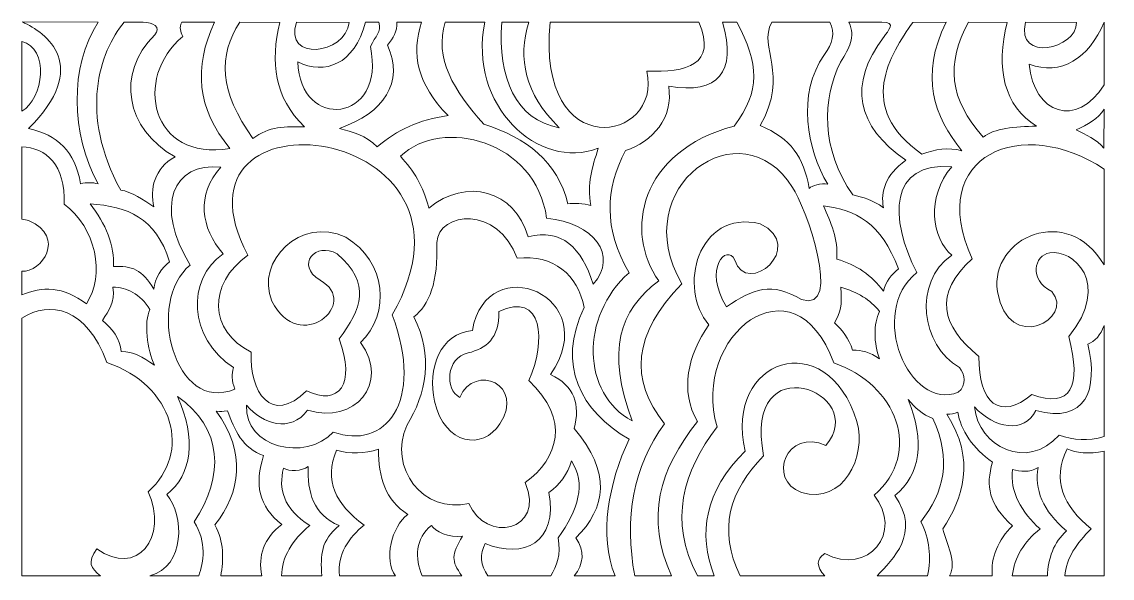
# Model space of a CAD drawing. Header units: centimetres. Extents: x -46 to 46, y -54 to 54.
# Drawn here: x -12.4 to 45.6, y -6.6 to 23 of the extents above; entities that cross this region are included whole.
import ezdxf

# ---------------------------------------------------------------- set-up
doc = ezdxf.new("R2010")
doc.units = ezdxf.units.CM
doc.header["$MEASUREMENT"] = 0
doc.layers.add('layer 1', color=7, linetype='Continuous')

msp = doc.modelspace()

# ---------------------------------------------------------------- linework, layer by layer
at = {"layer": 'layer 1', "color": 30, "lineweight": 9}
for points, knots in [([(-9.30752, 14.37584), (-9.58967, 16.10029), (-10.54228, 16.97496), (-12.08113, 17.31063), (-12.08113, 17.31063), (-8.71734, 20.65041), (-11.1342, 22.42808), (-12.40581, 22.99024), (-12.40581, 22.99024), (-12.40581, 22.99024), (-8.37415, 22.97409), (-8.37415, 22.97409), (-8.37415, 22.97409), (-9.89478, 20.61347), (-9.83541, 17.0443), (-8.37276, 14.36433), (-8.37276, 14.36433), (-8.68436, 14.4564), (-8.9852, 14.44504), (-9.30752, 14.37584)], [0, 0, 0, 0, 0.16666667, 0.16666667, 0.16666667, 0.16666667, 0.33333333, 0.33333333, 0.33333333, 0.33333333, 0.5, 0.5, 0.5, 0.5, 0.66666667, 0.66666667, 0.66666667, 0.66666667, 1, 1, 1, 1]), ([(-7.16867, 14.03642), (-6.61935, 13.95712), (-5.94931, 13.49992), (-5.39995, 13.14438), (-5.39995, 13.14438), (-5.63239, 14.08235), (-5.38976, 15.19994), (-4.2766, 15.79971), (-4.2766, 15.79971), (-6.89298, 17.28812), (-7.4595, 20.24507), (-5.35631, 22.29848), (-5.35631, 22.29848), (-4.99294, 22.71092), (-5.44327, 22.98056), (-5.98225, 22.97099), (-5.98225, 22.97099), (-5.98225, 22.97099), (-6.98639, 22.97768), (-6.98639, 22.97768), (-6.98639, 22.97768), (-8.30825, 21.39128), (-9.39721, 18.08654), (-7.16867, 14.03642)], [0, 0, 0, 0, 0.14285714, 0.14285714, 0.14285714, 0.14285714, 0.28571429, 0.28571429, 0.28571429, 0.28571429, 0.42857143, 0.42857143, 0.42857143, 0.42857143, 0.57142857, 0.57142857, 0.57142857, 0.57142857, 0.71428571, 0.71428571, 0.71428571, 0.71428571, 1, 1, 1, 1]), ([(-1.35446, 16.2518), (-5.58131, 15.54973), (-6.51158, 20.01387), (-3.86757, 22.21345), (-3.86757, 22.21345), (-3.99207, 22.51267), (-4.06282, 22.67369), (-3.92173, 22.97293), (-3.92173, 22.97293), (-3.92173, 22.97293), (-2.18235, 22.97456), (-2.18235, 22.97456), (-2.18235, 22.97456), (-3.29008, 20.56538), (-3.11924, 18.37709), (-1.35446, 16.2518)], [0, 0, 0, 0, 0.2, 0.2, 0.2, 0.2, 0.4, 0.4, 0.4, 0.4, 0.6, 0.6, 0.6, 0.6, 1, 1, 1, 1]), ([(2.61426, 17.4075), (1.60288, 17.42674), (0.71937, 17.43732), (-0.12856, 16.78122), (-0.12856, 16.78122), (-1.92656, 19.26715), (-1.97764, 21.22478), (-0.83345, 22.97416), (-0.83345, 22.97416), (-0.83345, 22.97416), (1.29467, 22.96744), (1.29467, 22.96744), (1.29467, 22.96744), (0.79894, 20.84747), (0.98462, 18.97486), (2.61426, 17.4075)], [0, 0, 0, 0, 0.2, 0.2, 0.2, 0.2, 0.4, 0.4, 0.4, 0.4, 0.6, 0.6, 0.6, 0.6, 1, 1, 1, 1]), ([(2.18444, 22.97718), (1.47435, 20.8688), (4.79215, 21.22888), (4.99148, 22.96906), (4.99148, 22.96906), (4.99148, 22.96906), (2.18444, 22.97718), (2.18444, 22.97718)], [0, 0, 0, 0, 0.33333333, 0.33333333, 0.33333333, 0.33333333, 1, 1, 1, 1]), ([(2.26195, 20.8669), (2.33671, 17.16959), (6.98439, 17.59217), (6.12355, 21.68404), (6.12355, 21.68404), (6.39308, 22.25863), (6.72193, 22.4292), (6.57894, 22.97281), (6.57894, 22.97281), (6.57894, 22.97281), (5.86439, 22.97495), (5.86439, 22.97495), (5.86439, 22.97495), (5.27106, 20.70177), (3.67941, 20.16483), (2.26195, 20.8669)], [0, 0, 0, 0, 0.2, 0.2, 0.2, 0.2, 0.4, 0.4, 0.4, 0.4, 0.6, 0.6, 0.6, 0.6, 1, 1, 1, 1]), ([(4.46858, 17.32214), (5.1598, 17.12964), (5.88606, 16.95132), (6.476, 16.34388), (6.476, 16.34388), (7.56397, 17.2282), (8.68261, 17.7921), (10.26098, 18.00117), (10.26098, 18.00117), (8.59441, 19.70448), (8.29945, 21.27015), (8.8397, 22.97349), (8.8397, 22.97349), (8.8397, 22.97349), (7.53547, 22.97792), (7.53547, 22.97792), (7.53547, 22.97792), (7.56356, 22.46768), (7.32135, 22.14247), (7.03531, 21.75309), (7.03531, 21.75309), (7.92024, 19.78024), (6.85269, 18.14788), (4.46858, 17.32214)], [0, 0, 0, 0, 0.14285714, 0.14285714, 0.14285714, 0.14285714, 0.28571429, 0.28571429, 0.28571429, 0.28571429, 0.42857143, 0.42857143, 0.42857143, 0.42857143, 0.57142857, 0.57142857, 0.57142857, 0.57142857, 0.71428571, 0.71428571, 0.71428571, 0.71428571, 1, 1, 1, 1]), ([(10.10643, 22.98097), (10.10643, 22.98097), (12.21781, 22.97402), (12.21781, 22.97402), (12.21781, 22.97402), (11.29103, 18.5753), (15.06688, 15.01944), (18.25293, 16.27059), (18.25293, 16.27059), (17.92707, 15.22182), (17.63119, 14.40771), (17.85703, 13.21313), (17.85703, 13.21313), (17.48086, 13.33488), (16.92959, 13.33488), (16.63569, 13.30551), (16.63569, 13.30551), (16.08281, 15.55655), (14.43038, 16.82446), (12.16113, 17.54081), (12.16113, 17.54081), (10.55538, 19.33812), (9.5042, 21.06089), (10.10643, 22.98097)], [0, 0, 0, 0, 0.14285714, 0.14285714, 0.14285714, 0.14285714, 0.28571429, 0.28571429, 0.28571429, 0.28571429, 0.42857143, 0.42857143, 0.42857143, 0.42857143, 0.57142857, 0.57142857, 0.57142857, 0.57142857, 0.71428571, 0.71428571, 0.71428571, 0.71428571, 1, 1, 1, 1]), ([(13.11121, 22.97304), (12.90434, 20.00564), (13.84927, 17.77676), (16.17597, 17.35666), (16.17597, 17.35666), (14.31921, 19.18276), (13.96676, 21.05385), (14.55164, 22.97199), (14.55164, 22.97199), (14.55164, 22.97199), (13.11121, 22.97304), (13.11121, 22.97304)], [0, 0, 0, 0, 0.25, 0.25, 0.25, 0.25, 0.5, 0.5, 0.5, 0.5, 1, 1, 1, 1]), ([(15.69108, 22.97143), (14.92118, 15.35496), (21.69647, 16.56316), (20.8344, 20.37202), (20.8344, 20.37202), (22.95392, 20.29988), (24.58107, 20.69673), (23.60257, 22.97293), (23.60257, 22.97293), (23.60257, 22.97293), (15.69108, 22.97143), (15.69108, 22.97143)], [0, 0, 0, 0, 0.25, 0.25, 0.25, 0.25, 0.5, 0.5, 0.5, 0.5, 1, 1, 1, 1]), ([(20.05656, 1.74465), (17.36593, 3.18517), (17.26876, 7.30909), (19.89167, 9.63396), (19.89167, 9.63396), (18.52536, 11.96456), (18.61486, 14.11298), (19.70044, 16.13671), (19.70044, 16.13671), (21.1447, 16.63159), (22.27154, 17.85393), (21.99955, 19.57646), (21.99955, 19.57646), (24.66591, 19.10316), (25.60955, 20.30791), (24.87346, 22.97557), (24.87346, 22.97557), (24.87346, 22.97557), (25.62227, 22.97327), (25.62227, 22.97327), (25.62227, 22.97327), (26.83793, 20.75586), (26.88216, 19.32084), (25.49284, 17.44874), (25.49284, 17.44874), (20.42574, 16.09836), (19.63116, 11.79637), (21.46874, 9.20897), (21.46874, 9.20897), (19.37696, 7.61857), (18.66469, 5.49276), (20.05656, 1.74465)], [0, 0, 0, 0, 0.11111111, 0.11111111, 0.11111111, 0.11111111, 0.22222222, 0.22222222, 0.22222222, 0.22222222, 0.33333333, 0.33333333, 0.33333333, 0.33333333, 0.44444444, 0.44444444, 0.44444444, 0.44444444, 0.55555556, 0.55555556, 0.55555556, 0.55555556, 0.66666667, 0.66666667, 0.66666667, 0.66666667, 0.77777778, 0.77777778, 0.77777778, 0.77777778, 1, 1, 1, 1]), ([(29.47702, 14.1284), (29.20121, 15.79144), (28.49633, 16.79848), (26.87198, 17.47175), (26.87198, 17.47175), (28.44523, 20.27227), (26.73643, 21.57715), (27.48218, 22.97358), (27.48218, 22.97358), (27.48218, 22.97358), (30.58172, 22.97358), (30.58172, 22.97358), (30.58172, 22.97358), (30.89201, 22.42439), (30.71313, 21.80442), (30.2891, 21.25735), (30.2891, 21.25735), (28.80797, 19.13374), (29.35791, 16.22193), (30.4657, 14.34983), (30.4657, 14.34983), (30.10602, 14.4156), (29.63233, 14.27749), (29.47702, 14.1284)], [0, 0, 0, 0, 0.14285714, 0.14285714, 0.14285714, 0.14285714, 0.28571429, 0.28571429, 0.28571429, 0.28571429, 0.42857143, 0.42857143, 0.42857143, 0.42857143, 0.57142857, 0.57142857, 0.57142857, 0.57142857, 0.71428571, 0.71428571, 0.71428571, 0.71428571, 1, 1, 1, 1]), ([(31.80624, 13.77737), (32.33174, 13.67322), (32.85206, 13.51475), (33.43057, 13.09835), (33.43057, 13.09835), (33.27024, 13.98166), (33.53456, 14.81988), (34.62582, 15.63032), (34.62582, 15.63032), (32.0016, 17.43051), (31.52115, 19.65217), (33.46772, 22.20755), (33.46772, 22.20755), (33.6386, 22.5021), (34.18786, 22.99902), (33.34727, 22.97315), (33.34727, 22.97315), (32.76513, 22.97142), (32.17401, 22.97521), (31.59189, 22.97349), (31.59189, 22.97349), (31.9701, 22.1635), (31.6101, 21.63285), (31.15391, 20.84675), (31.15391, 20.84675), (30.15128, 18.90913), (30.10024, 16.20191), (31.80624, 13.77737)], [0, 0, 0, 0, 0.125, 0.125, 0.125, 0.125, 0.25, 0.25, 0.25, 0.25, 0.375, 0.375, 0.375, 0.375, 0.5, 0.5, 0.5, 0.5, 0.625, 0.625, 0.625, 0.625, 0.75, 0.75, 0.75, 0.75, 1, 1, 1, 1]), ([(37.59865, 16.13025), (36.89375, 16.32784), (36.18885, 16.21154), (35.48396, 15.95257), (35.48396, 15.95257), (31.91666, 18.44042), (33.81604, 21.25467), (34.99097, 22.97047), (34.99097, 22.97047), (34.99097, 22.97047), (36.77116, 22.97304), (36.77116, 22.97304), (36.77116, 22.97304), (35.34499, 20.12175), (36.12777, 17.95492), (37.59865, 16.13025)], [0, 0, 0, 0, 0.2, 0.2, 0.2, 0.2, 0.4, 0.4, 0.4, 0.4, 0.6, 0.6, 0.6, 0.6, 1, 1, 1, 1]), ([(38.74332, 16.86181), (39.3449, 17.33837), (40.40916, 17.4018), (41.58284, 17.44874), (41.58284, 17.44874), (39.84729, 18.50269), (39.40479, 20.51987), (40.01766, 22.96862), (40.01766, 22.96862), (40.01766, 22.96862), (37.96642, 22.97304), (37.96642, 22.97304), (37.96642, 22.97304), (36.74754, 20.77721), (36.93834, 18.87346), (38.74332, 16.86181)], [0, 0, 0, 0, 0.2, 0.2, 0.2, 0.2, 0.4, 0.4, 0.4, 0.4, 0.6, 0.6, 0.6, 0.6, 1, 1, 1, 1]), ([(40.9977, 22.9731), (40.46133, 20.81473), (43.73262, 21.54818), (43.71223, 22.96986), (43.71223, 22.96986), (43.71223, 22.96986), (40.9977, 22.9731), (40.9977, 22.9731)], [0, 0, 0, 0, 0.33333333, 0.33333333, 0.33333333, 0.33333333, 1, 1, 1, 1]), ([(41.18442, 20.7403), (41.43461, 18.1119), (43.71931, 17.28733), (45.17508, 19.64667), (45.17508, 19.64667), (45.17508, 19.64667), (45.17587, 22.973), (45.17587, 22.973), (45.17587, 22.973), (44.35858, 21.03947), (42.90065, 20.11113), (41.18442, 20.7403)], [0, 0, 0, 0, 0.25, 0.25, 0.25, 0.25, 0.5, 0.5, 0.5, 0.5, 1, 1, 1, 1]), ([(-12.43426, 21.95011), (-12.43426, 21.95011), (-12.43428, 20.63245), (-12.43426, 18.2337), (-12.43426, 18.2337), (-11.26509, 18.89511), (-10.96821, 21.61669), (-12.43426, 21.95011)], [0, 0, 0, 0, 0.33333333, 0.33333333, 0.33333333, 0.33333333, 1, 1, 1, 1]), ([(-0.46568, 2.57915), (-0.60042, 0.34259), (2.65715, -0.46303), (4.14678, 1.15203), (4.14678, 1.15203), (6.8763, 0.15788), (9.02757, 2.71177), (7.28816, 7.40141), (7.28816, 7.40141), (13.18322, 17.69613), (-5.25628, 19.8258), (-0.40438, 10.56637), (-0.40438, 10.56637), (-2.54208, 9.06059), (-2.47569, 6.50943), (-0.2205, 5.41035), (-0.2205, 5.41035), (-0.338, 3.27729), (0.88019, 1.48766), (2.714, 3.34449), (2.714, 3.34449), (4.4711, 2.5235), (5.34712, 3.67632), (4.45325, 6.1124), (4.45325, 6.1124), (5.65768, 7.68913), (6.1779, 9.06039), (4.35473, 10.63715), (4.35473, 10.63715), (3.22111, 11.30776), (2.08889, 10.0638), (3.44189, 9.23709), (3.44189, 9.23709), (5.64181, 8.02988), (2.32361, 5.19327), (0.88281, 8.12647), (0.88281, 8.12647), (-0.02169, 10.25205), (2.42276, 12.65252), (4.8057, 11.53313), (4.8057, 11.53313), (6.99935, 10.21242), (7.19747, 7.4618), (5.60254, 5.91675), (5.60254, 5.91675), (7.17729, 3.69874), (5.29197, 1.57079), (2.7794, 2.31041), (2.7794, 2.31041), (1.85995, 1.10554), (0.38221, 1.55848), (-0.46568, 2.57915)], [0, 0, 0, 0, 0.07142857, 0.07142857, 0.07142857, 0.07142857, 0.14285714, 0.14285714, 0.14285714, 0.14285714, 0.21428571, 0.21428571, 0.21428571, 0.21428571, 0.28571429, 0.28571429, 0.28571429, 0.28571429, 0.35714286, 0.35714286, 0.35714286, 0.35714286, 0.42857143, 0.42857143, 0.42857143, 0.42857143, 0.5, 0.5, 0.5, 0.5, 0.57142857, 0.57142857, 0.57142857, 0.57142857, 0.64285714, 0.64285714, 0.64285714, 0.64285714, 0.71428571, 0.71428571, 0.71428571, 0.71428571, 0.78571429, 0.78571429, 0.78571429, 0.78571429, 0.85714286, 0.85714286, 0.85714286, 0.85714286, 1, 1, 1, 1]), ([(20.19013, -6.50914), (19.64237, -3.4253), (20.0847, -0.69654), (21.78448, 1.58938), (21.78448, 1.58938), (19.89917, 3.9107), (20.0942, 6.38825), (22.7039, 9.04719), (22.7039, 9.04719), (19.67627, 14.23761), (25.89687, 18.54483), (28.58824, 14.18019), (28.58824, 14.18019), (29.25885, 13.24857), (31.33115, 7.46267), (29.07415, 8.20445), (29.07415, 8.20445), (27.48318, 9.15912), (26.49651, 8.7899), (25.07945, 7.82691), (25.07945, 7.82691), (23.80815, 9.85377), (25.08698, 11.22427), (25.52348, 10.31317), (25.52348, 10.31317), (26.15511, 8.28782), (29.38368, 11.0176), (26.87198, 12.24668), (26.87198, 12.24668), (23.52684, 13.01465), (22.46202, 8.79383), (24.14435, 6.86048), (24.14435, 6.86048), (23.01481, 5.25665), (22.58724, 3.35252), (23.53139, 1.70446), (23.53139, 1.70446), (21.51619, -0.78434), (20.73539, -3.46781), (22.15302, -6.50905), (22.15302, -6.50905), (22.15302, -6.50905), (20.19013, -6.50914), (20.19013, -6.50914)], [0, 0, 0, 0, 0.08333333, 0.08333333, 0.08333333, 0.08333333, 0.16666667, 0.16666667, 0.16666667, 0.16666667, 0.25, 0.25, 0.25, 0.25, 0.33333333, 0.33333333, 0.33333333, 0.33333333, 0.41666667, 0.41666667, 0.41666667, 0.41666667, 0.5, 0.5, 0.5, 0.5, 0.58333333, 0.58333333, 0.58333333, 0.58333333, 0.66666667, 0.66666667, 0.66666667, 0.66666667, 0.75, 0.75, 0.75, 0.75, 0.83333333, 0.83333333, 0.83333333, 0.83333333, 1, 1, 1, 1]), ([(45.1737, 15.15498), (40.87747, 18.03081), (35.63326, 15.95906), (38.1503, 10.38223), (38.1503, 10.38223), (36.10197, 8.5178), (36.47999, 6.79912), (38.51807, 5.18017), (38.51807, 5.18017), (38.46956, 2.70382), (39.65971, 1.71021), (41.33765, 3.1546), (41.33765, 3.1546), (43.41585, 2.38185), (43.99614, 3.55748), (43.29909, 6.239), (43.29909, 6.239), (45.60868, 9.0959), (43.48875, 10.9159), (42.28131, 10.69441), (42.28131, 10.69441), (41.46868, 10.56371), (41.13742, 9.27321), (42.39249, 8.62696), (42.39249, 8.62696), (43.66606, 7.20063), (40.07092, 5.24158), (39.4988, 8.63287), (39.4988, 8.63287), (39.08487, 11.53759), (43.26065, 13.36003), (45.17635, 10.04847), (45.17635, 10.04847), (45.17635, 10.04847), (45.1737, 15.15498), (45.1737, 15.15498)], [0, 0, 0, 0, 0.1, 0.1, 0.1, 0.1, 0.2, 0.2, 0.2, 0.2, 0.3, 0.3, 0.3, 0.3, 0.4, 0.4, 0.4, 0.4, 0.5, 0.5, 0.5, 0.5, 0.6, 0.6, 0.6, 0.6, 0.7, 0.7, 0.7, 0.7, 0.8, 0.8, 0.8, 0.8, 1, 1, 1, 1]), ([(43.68219, 17.25308), (44.18751, 16.96808), (44.79388, 16.75667), (45.17252, 16.26493), (45.17252, 16.26493), (45.17252, 16.26493), (45.17315, 18.34045), (45.17315, 18.34045), (45.17315, 18.34045), (44.87715, 17.83774), (44.30522, 17.51009), (43.68219, 17.25308)], [0, 0, 0, 0, 0.25, 0.25, 0.25, 0.25, 0.5, 0.5, 0.5, 0.5, 1, 1, 1, 1]), ([(7.71723, 15.83748), (8.4463, 15.04762), (8.92553, 14.27879), (9.23246, 13.06904), (9.23246, 13.06904), (11.19913, 14.72305), (13.82761, 14.03602), (14.51712, 11.5458), (14.51712, 11.5458), (16.31254, 12.01193), (17.35332, 10.97497), (17.98417, 9.02417), (17.98417, 9.02417), (19.32503, 10.56831), (18.02249, 12.27548), (15.50171, 12.54592), (15.50171, 12.54592), (14.92674, 16.67375), (9.96168, 17.95638), (7.71723, 15.83748)], [0, 0, 0, 0, 0.16666667, 0.16666667, 0.16666667, 0.16666667, 0.33333333, 0.33333333, 0.33333333, 0.33333333, 0.5, 0.5, 0.5, 0.5, 0.66666667, 0.66666667, 0.66666667, 0.66666667, 1, 1, 1, 1]), ([(-12.43426, 16.3456), (-12.43426, 16.3456), (-12.43426, 16.33624), (-12.43428, 12.48191), (-12.43428, 12.48191), (-12.30946, 12.46697), (-12.18147, 12.44249), (-12.05048, 12.40781), (-12.05048, 12.40781), (-10.05925, 11.52554), (-11.38447, 9.64121), (-12.43428, 9.71281), (-12.43428, 9.71281), (-12.43446, 9.71042), (-12.43435, 9.70853), (-12.43428, 8.45272), (-12.43428, 8.45272), (-11.3735, 8.90486), (-10.21077, 8.92804), (-8.99891, 7.97542), (-8.99891, 7.97542), (-7.96251, 9.49996), (-8.49688, 12.06601), (-10.18098, 13.28249), (-10.18098, 13.28249), (-10.09333, 15.39066), (-11.14329, 16.29443), (-12.43426, 16.3456)], [0, 0, 0, 0, 0.125, 0.125, 0.125, 0.125, 0.25, 0.25, 0.25, 0.25, 0.375, 0.375, 0.375, 0.375, 0.5, 0.5, 0.5, 0.5, 0.625, 0.625, 0.625, 0.625, 0.75, 0.75, 0.75, 0.75, 1, 1, 1, 1]), ([(-1.17057, 4.58171), (-1.26861, 4.24243), (-1.28369, 3.88921), (-1.09312, 3.44251), (-1.09312, 3.44251), (-4.27992, 2.06171), (-5.88242, 8.09569), (-3.46451, 10.04647), (-3.46451, 10.04647), (-5.39995, 13.14438), (-4.38658, 15.55367), (-1.84313, 15.2497), (-1.84313, 15.2497), (-3.16678, 13.78451), (-2.90501, 12.03235), (-1.72223, 10.63543), (-1.72223, 10.63543), (-3.66326, 9.29269), (-3.60194, 6.16992), (-1.17057, 4.58171)], [0, 0, 0, 0, 0.16666667, 0.16666667, 0.16666667, 0.16666667, 0.33333333, 0.33333333, 0.33333333, 0.33333333, 0.5, 0.5, 0.5, 0.5, 0.66666667, 0.66666667, 0.66666667, 0.66666667, 1, 1, 1, 1]), ([(37.47605, 4.58171), (35.44184, 5.77096), (34.98164, 9.08877), (37.06437, 10.57729), (37.06437, 10.57729), (36.02682, 11.45551), (35.68198, 13.66147), (37.06852, 15.27498), (37.06852, 15.27498), (33.75337, 15.57833), (33.71378, 12.52668), (35.20813, 9.64565), (35.20813, 9.64565), (32.55584, 7.51742), (34.80589, 2.22139), (37.41475, 3.26968), (37.41475, 3.26968), (37.88983, 3.66482), (37.76714, 4.22213), (37.47605, 4.58171)], [0, 0, 0, 0, 0.16666667, 0.16666667, 0.16666667, 0.16666667, 0.33333333, 0.33333333, 0.33333333, 0.33333333, 0.5, 0.5, 0.5, 0.5, 0.66666667, 0.66666667, 0.66666667, 0.66666667, 1, 1, 1, 1]), ([(-7.56184, 9.96277), (-6.58114, 10.01947), (-6.01756, 9.80745), (-5.4046, 8.75918), (-5.4046, 8.75918), (-5.37911, 9.32691), (-4.96036, 9.94807), (-4.56699, 10.21275), (-4.56699, 10.21275), (-5.31044, 12.59824), (-6.80464, 13.15397), (-8.80183, 13.30551), (-8.80183, 13.30551), (-7.97946, 12.26378), (-7.46435, 11.0387), (-7.56184, 9.96277)], [0, 0, 0, 0, 0.2, 0.2, 0.2, 0.2, 0.4, 0.4, 0.4, 0.4, 0.6, 0.6, 0.6, 0.6, 1, 1, 1, 1]), ([(11.3673, -2.64882), (12.23115, -4.77881), (15.44939, -4.15673), (14.36775, -1.54106), (14.36775, -1.54106), (16.13551, -0.23297), (16.76921, 1.80234), (14.55164, 3.89117), (14.55164, 3.89117), (15.49724, 5.99689), (15.30699, 8.68459), (12.95797, 7.57404), (12.95797, 7.57404), (12.97802, 6.11903), (12.28027, 5.6023), (11.32287, 5.36546), (11.32287, 5.36546), (10.13542, 5.08888), (10.07713, 3.43078), (10.87393, 2.99347), (10.87393, 2.99347), (11.7014, 4.85986), (14.35754, 3.6514), (13.01927, 1.58938), (13.01927, 1.58938), (12.09937, 0.16667), (10.0885, 0.44493), (9.53881, 2.78745), (9.53881, 2.78745), (9.12958, 4.52414), (9.85475, 6.40458), (11.54817, 6.56125), (11.54817, 6.56125), (12.30989, 10.97019), (18.58228, 8.39962), (15.71625, 4.21342), (15.71625, 4.21342), (16.98174, 3.61303), (17.30098, 2.61175), (16.97281, 1.33618), (16.97281, 1.33618), (18.97014, -1.00786), (18.66365, -2.87996), (17.06475, -4.48736), (17.06475, -4.48736), (17.5551, -5.19514), (17.46315, -5.8665), (16.97281, -6.51294), (16.97281, -6.51294), (16.97281, -6.51294), (19.14878, -6.51294), (19.14878, -6.51294), (19.14878, -6.51294), (18.26179, -4.33387), (18.81304, -1.55339), (19.88879, 0.76375), (19.88879, 0.76375), (17.31474, 2.27865), (16.01494, 4.70337), (17.50369, 7.77768), (17.50369, 7.77768), (17.16274, 9.51887), (15.86818, 10.63205), (13.93869, 10.40525), (13.93869, 10.40525), (12.91201, 13.23321), (9.75986, 12.89761), (9.65386, 11.24291), (9.65386, 11.24291), (9.74784, 9.14916), (9.24085, 7.8969), (8.43976, 7.28926), (8.43976, 7.28926), (9.48405, 5.20673), (9.10968, 3.19515), (8.05435, 1.4973), (8.05435, 1.4973), (7.05449, -0.72713), (8.92681, -3.2473), (11.3673, -2.64882)], [0, 0, 0, 0, 0.04761905, 0.04761905, 0.04761905, 0.04761905, 0.0952381, 0.0952381, 0.0952381, 0.0952381, 0.14285714, 0.14285714, 0.14285714, 0.14285714, 0.19047619, 0.19047619, 0.19047619, 0.19047619, 0.23809524, 0.23809524, 0.23809524, 0.23809524, 0.28571429, 0.28571429, 0.28571429, 0.28571429, 0.33333333, 0.33333333, 0.33333333, 0.33333333, 0.38095238, 0.38095238, 0.38095238, 0.38095238, 0.42857143, 0.42857143, 0.42857143, 0.42857143, 0.47619048, 0.47619048, 0.47619048, 0.47619048, 0.52380952, 0.52380952, 0.52380952, 0.52380952, 0.57142857, 0.57142857, 0.57142857, 0.57142857, 0.61904762, 0.61904762, 0.61904762, 0.61904762, 0.66666667, 0.66666667, 0.66666667, 0.66666667, 0.71428571, 0.71428571, 0.71428571, 0.71428571, 0.76190476, 0.76190476, 0.76190476, 0.76190476, 0.80952381, 0.80952381, 0.80952381, 0.80952381, 0.85714286, 0.85714286, 0.85714286, 0.85714286, 0.9047619, 0.9047619, 0.9047619, 0.9047619, 1, 1, 1, 1]), ([(33.43057, 8.65588), (33.56202, 9.20718), (33.84481, 9.52052), (34.23053, 9.84718), (34.23053, 9.84718), (33.33089, 12.28649), (31.91864, 13.02159), (30.24321, 13.19042), (30.24321, 13.19042), (30.61267, 12.33722), (31.03959, 11.42574), (30.94812, 10.35921), (30.94812, 10.35921), (31.97354, 10.06667), (32.8138, 9.5008), (33.43057, 8.65588)], [0, 0, 0, 0, 0.2, 0.2, 0.2, 0.2, 0.4, 0.4, 0.4, 0.4, 0.6, 0.6, 0.6, 0.6, 1, 1, 1, 1]), ([(23.53139, -6.51294), (21.99343, -3.55507), (22.75972, -0.97707), (24.57342, 1.42825), (24.57342, 1.42825), (23.16663, 6.27604), (28.66651, 10.62275), (30.79488, 4.8349), (30.79488, 4.8349), (34.11885, 3.69455), (35.56185, 0.07496), (32.9402, -2.20859), (32.9402, -2.20859), (34.50322, -4.15743), (32.64392, -6.55131), (30.30451, -5.31601), (30.30451, -5.31601), (29.85875, -5.61797), (29.84394, -6.00737), (30.30433, -6.50905), (30.30433, -6.50905), (30.30433, -6.50905), (25.80554, -6.50872), (25.80554, -6.50872), (25.80554, -6.50872), (24.60767, -4.06692), (25.22974, -1.95732), (27.05586, -0.11395), (27.05586, -0.11395), (25.87592, 5.87563), (32.76976, 3.26889), (30.36581, 0.43848), (30.36581, 0.43848), (28.27624, 1.36327), (27.19323, -1.36812), (29.07861, -2.07048), (29.07861, -2.07048), (31.30088, -2.69989), (32.53692, -0.19089), (32.02078, 1.70446), (32.02078, 1.70446), (30.41941, 6.90657), (24.90794, 5.05746), (26.07515, 0.13924), (26.07515, 0.13924), (23.91701, -2.01293), (23.55434, -4.23802), (24.42017, -6.51294), (24.42017, -6.51294), (24.42017, -6.51294), (23.53139, -6.51294), (23.53139, -6.51294)], [0, 0, 0, 0, 0.07142857, 0.07142857, 0.07142857, 0.07142857, 0.14285714, 0.14285714, 0.14285714, 0.14285714, 0.21428571, 0.21428571, 0.21428571, 0.21428571, 0.28571429, 0.28571429, 0.28571429, 0.28571429, 0.35714286, 0.35714286, 0.35714286, 0.35714286, 0.42857143, 0.42857143, 0.42857143, 0.42857143, 0.5, 0.5, 0.5, 0.5, 0.57142857, 0.57142857, 0.57142857, 0.57142857, 0.64285714, 0.64285714, 0.64285714, 0.64285714, 0.71428571, 0.71428571, 0.71428571, 0.71428571, 0.78571429, 0.78571429, 0.78571429, 0.78571429, 0.85714286, 0.85714286, 0.85714286, 0.85714286, 1, 1, 1, 1]), ([(-8.14077, 7.09484), (-7.6351, 6.6834), (-7.18501, 6.08258), (-7.13902, 5.4486), (-7.13902, 5.4486), (-6.48647, 5.42579), (-6.04092, 5.17391), (-5.37376, 4.71319), (-5.37376, 4.71319), (-5.76972, 5.52458), (-5.94053, 7.02917), (-5.61729, 7.67142), (-5.61729, 7.67142), (-6.1204, 8.5174), (-6.85881, 8.86478), (-7.58355, 8.87427), (-7.58355, 8.87427), (-7.46096, 8.00341), (-7.80505, 7.65318), (-8.14077, 7.09484)], [0, 0, 0, 0, 0.16666667, 0.16666667, 0.16666667, 0.16666667, 0.33333333, 0.33333333, 0.33333333, 0.33333333, 0.5, 0.5, 0.5, 0.5, 0.66666667, 0.66666667, 0.66666667, 0.66666667, 1, 1, 1, 1]), ([(31.79323, 5.5125), (32.29879, 5.5273), (32.68011, 5.40748), (33.22903, 5.04911), (33.22903, 5.04911), (32.90435, 5.87575), (32.90186, 6.91147), (33.21604, 7.57404), (33.21604, 7.57404), (32.74865, 8.19934), (32.03863, 8.60599), (31.16265, 8.86304), (31.16265, 8.86304), (31.23685, 7.89559), (31.15923, 7.50981), (30.82108, 6.9622), (30.82108, 6.9622), (31.23189, 6.61373), (31.58678, 6.13717), (31.79323, 5.5125)], [0, 0, 0, 0, 0.16666667, 0.16666667, 0.16666667, 0.16666667, 0.33333333, 0.33333333, 0.33333333, 0.33333333, 0.5, 0.5, 0.5, 0.5, 0.66666667, 0.66666667, 0.66666667, 0.66666667, 1, 1, 1, 1]), ([(-12.43428, 7.22336), (-10.9438, 8.16274), (-8.98817, 7.80526), (-7.91305, 4.85792), (-7.91305, 4.85792), (-4.31962, 3.61973), (-3.36444, 0.05002), (-5.70642, -2.02444), (-5.70642, -2.02444), (-4.61323, -4.452), (-6.31928, -6.63294), (-8.43406, -5.06281), (-8.43406, -5.06281), (-8.99134, -5.80809), (-8.7413, -6.08729), (-8.25039, -6.50895), (-8.25039, -6.50895), (-8.25039, -6.50895), (-12.43428, -6.50909), (-12.43428, -6.50909), (-12.43428, -6.50909), (-12.4343, 7.21747), (-12.43428, 7.22336), (-12.43428, 7.22336)], [0, 0, 0, 0, 0.14285714, 0.14285714, 0.14285714, 0.14285714, 0.28571429, 0.28571429, 0.28571429, 0.28571429, 0.42857143, 0.42857143, 0.42857143, 0.42857143, 0.57142857, 0.57142857, 0.57142857, 0.57142857, 0.71428571, 0.71428571, 0.71428571, 0.71428571, 1, 1, 1, 1]), ([(38.27289, 2.48707), (38.49914, 0.37315), (41.0843, -0.95077), (42.77809, 0.99091), (42.77809, 0.99091), (43.57553, 0.72093), (44.31381, 0.64967), (45.17411, 0.91562), (45.17411, 0.91562), (45.17411, 0.91562), (45.17478, 6.81659), (45.17478, 6.81659), (45.17478, 6.81659), (44.99087, 6.31785), (44.69864, 5.98577), (44.31047, 5.82468), (44.31047, 5.82468), (44.88903, 3.42491), (44.20963, 1.56132), (41.55219, 2.30293), (41.55219, 2.30293), (40.91114, 1.04048), (39.35322, 1.34746), (38.27289, 2.48707)], [0, 0, 0, 0, 0.14285714, 0.14285714, 0.14285714, 0.14285714, 0.28571429, 0.28571429, 0.28571429, 0.28571429, 0.42857143, 0.42857143, 0.42857143, 0.42857143, 0.57142857, 0.57142857, 0.57142857, 0.57142857, 0.71428571, 0.71428571, 0.71428571, 0.71428571, 1, 1, 1, 1]), ([(-5.61724, -6.50893), (-5.61724, -6.50893), (-3.01484, -6.50912), (-3.01484, -6.50912), (-3.01484, -6.50912), (-2.75434, -5.75721), (-2.57044, -4.74928), (-3.26, -3.62907), (-3.26, -3.62907), (-1.64856, -1.19327), (-1.72209, 1.3822), (-4.1434, 3.03951), (-4.1434, 3.03951), (-3.12436, 0.80098), (-3.3928, -1.12218), (-4.71189, -2.1773), (-4.71189, -2.1773), (-3.79816, -3.25371), (-3.70934, -6.01346), (-5.61724, -6.50893)], [0, 0, 0, 0, 0.16666667, 0.16666667, 0.16666667, 0.16666667, 0.33333333, 0.33333333, 0.33333333, 0.33333333, 0.5, 0.5, 0.5, 0.5, 0.66666667, 0.66666667, 0.66666667, 0.66666667, 1, 1, 1, 1]), ([(33.09344, -6.51294), (33.94112, -5.6079), (35.43291, -4.23352), (34.04352, -2.2316), (34.04352, -2.2316), (35.40572, -1.0975), (35.65922, 0.62788), (34.74842, 2.87838), (34.74842, 2.87838), (35.09826, 2.44675), (35.51199, 2.08228), (36.06627, 1.86559), (36.06627, 1.86559), (37.08091, -0.30389), (36.65202, -2.06892), (35.41902, -3.62451), (35.41902, -3.62451), (35.88897, -4.53902), (35.99908, -5.50248), (35.76924, -6.509), (35.76924, -6.509), (35.76924, -6.509), (33.09344, -6.51294), (33.09344, -6.51294)], [0, 0, 0, 0, 0.14285714, 0.14285714, 0.14285714, 0.14285714, 0.28571429, 0.28571429, 0.28571429, 0.28571429, 0.42857143, 0.42857143, 0.42857143, 0.42857143, 0.57142857, 0.57142857, 0.57142857, 0.57142857, 0.71428571, 0.71428571, 0.71428571, 0.71428571, 1, 1, 1, 1]), ([(-1.84483, -6.51294), (-1.69157, -5.63827), (-1.65676, -4.67163), (-2.15736, -3.79694), (-2.15736, -3.79694), (-0.78808, -2.07064), (-0.4616, 0.05861), (-2.09656, 2.26073), (-2.09656, 2.26073), (-1.78876, 2.23353), (-1.79041, 2.24014), (-1.48932, 2.2849), (-1.48932, 2.2849), (-1.11132, 1.27918), (-0.68395, 0.25908), (0.43996, -0.09373), (0.43996, -0.09373), (-0.06064, -1.62061), (0.1661, -2.80114), (1.40737, -3.77554), (1.40737, -3.77554), (0.44907, -4.50717), (0.12244, -5.42749), (0.34744, -6.51294), (0.34744, -6.51294), (0.34744, -6.51294), (-1.84483, -6.51294), (-1.84483, -6.51294)], [0, 0, 0, 0, 0.125, 0.125, 0.125, 0.125, 0.25, 0.25, 0.25, 0.25, 0.375, 0.375, 0.375, 0.375, 0.5, 0.5, 0.5, 0.5, 0.625, 0.625, 0.625, 0.625, 0.75, 0.75, 0.75, 0.75, 1, 1, 1, 1]), ([(36.95364, -6.50811), (37.35206, -5.80607), (36.7978, -4.77878), (36.58727, -4.00398), (36.58727, -4.00398), (37.65875, -2.4158), (38.36623, -0.32503), (36.80181, 2.09577), (36.80181, 2.09577), (37.02933, 2.09711), (37.2085, 2.13847), (37.39773, 2.21216), (37.39773, 2.21216), (37.52287, 1.26074), (38.21198, 0.25483), (39.23614, -0.45103), (39.23614, -0.45103), (38.86321, -1.7343), (39.03389, -2.6824), (40.29563, -3.84286), (40.29563, -3.84286), (39.5428, -4.55874), (39.13124, -5.5667), (39.22297, -6.51294), (39.22297, -6.51294), (39.22297, -6.51294), (36.95364, -6.50811), (36.95364, -6.50811)], [0, 0, 0, 0, 0.125, 0.125, 0.125, 0.125, 0.25, 0.25, 0.25, 0.25, 0.375, 0.375, 0.375, 0.375, 0.5, 0.5, 0.5, 0.5, 0.625, 0.625, 0.625, 0.625, 0.75, 0.75, 0.75, 0.75, 1, 1, 1, 1]), ([(4.46819, -6.50893), (4.35203, -5.33995), (4.98214, -4.46652), (5.78643, -3.80833), (5.78643, -3.80833), (4.25528, -2.674), (3.66022, -1.44398), (4.31535, 0.18528), (4.31535, 0.18528), (5.06109, -0.04396), (5.80683, 0.00014), (6.55262, 0.23132), (6.55262, 0.23132), (6.56153, -1.24042), (6.90628, -2.4978), (8.11564, -3.23288), (8.11564, -3.23288), (7.25099, -3.85599), (6.8207, -5.67984), (7.45783, -6.5092), (7.45783, -6.5092), (7.45783, -6.5092), (4.46819, -6.50893), (4.46819, -6.50893)], [0, 0, 0, 0, 0.14285714, 0.14285714, 0.14285714, 0.14285714, 0.28571429, 0.28571429, 0.28571429, 0.28571429, 0.42857143, 0.42857143, 0.42857143, 0.42857143, 0.57142857, 0.57142857, 0.57142857, 0.57142857, 0.71428571, 0.71428571, 0.71428571, 0.71428571, 1, 1, 1, 1]), ([(43.08457, -6.51294), (43.16336, -5.59271), (43.70034, -4.77078), (44.49435, -4.00398), (44.49435, -4.00398), (42.99162, -2.79677), (42.38058, -1.4133), (43.20716, 0.25433), (43.20716, 0.25433), (43.66651, 0.03522), (44.36333, -0.02905), (45.17643, 0.12663), (45.17643, 0.12663), (45.17643, 0.12663), (45.17383, -6.51294), (45.17383, -6.51294), (45.17383, -6.51294), (45.17383, -6.51294), (43.08457, -6.51294), (43.08457, -6.51294)], [0, 0, 0, 0, 0.16666667, 0.16666667, 0.16666667, 0.16666667, 0.33333333, 0.33333333, 0.33333333, 0.33333333, 0.5, 0.5, 0.5, 0.5, 0.66666667, 0.66666667, 0.66666667, 0.66666667, 1, 1, 1, 1]), ([(16.81956, -0.39017), (16.61655, -1.097), (16.19513, -1.63983), (15.62431, -2.07048), (15.62431, -2.07048), (16.11467, -4.75412), (14.27659, -5.63055), (12.23115, -4.77881), (12.23115, -4.77881), (11.92864, -5.35559), (11.97683, -5.93237), (12.37566, -6.50918), (12.37566, -6.50918), (12.37566, -6.50918), (15.72057, -6.50865), (15.72057, -6.50865), (15.72057, -6.50865), (16.04774, -5.99092), (16.2785, -5.37381), (16.11467, -4.48736), (16.11467, -4.48736), (17.18684, -2.98494), (17.62741, -1.58561), (16.81956, -0.39017)], [0, 0, 0, 0, 0.14285714, 0.14285714, 0.14285714, 0.14285714, 0.28571429, 0.28571429, 0.28571429, 0.28571429, 0.42857143, 0.42857143, 0.42857143, 0.42857143, 0.57142857, 0.57142857, 0.57142857, 0.57142857, 0.71428571, 0.71428571, 0.71428571, 0.71428571, 1, 1, 1, 1]), ([(1.39762, -6.50865), (1.39441, -5.5311), (1.96013, -4.57943), (2.89686, -3.83206), (2.89686, -3.83206), (1.47718, -2.92349), (1.21433, -1.8809), (1.49589, -0.77276), (1.49589, -0.77276), (1.80232, -0.95599), (2.47651, -0.93204), (2.8136, -0.6894), (2.8136, -0.6894), (2.75282, -2.04379), (3.07633, -3.22838), (4.45325, -3.83135), (4.45325, -3.83135), (3.48008, -4.6466), (3.46123, -5.35351), (3.53349, -6.50905), (3.53349, -6.50905), (3.53349, -6.50905), (1.39762, -6.50865), (1.39762, -6.50865)], [0, 0, 0, 0, 0.14285714, 0.14285714, 0.14285714, 0.14285714, 0.28571429, 0.28571429, 0.28571429, 0.28571429, 0.42857143, 0.42857143, 0.42857143, 0.42857143, 0.57142857, 0.57142857, 0.57142857, 0.57142857, 0.71428571, 0.71428571, 0.71428571, 0.71428571, 1, 1, 1, 1]), ([(40.30435, -0.84901), (40.14073, -2.00184), (40.78583, -3.12739), (41.76671, -4.00398), (41.76671, -4.00398), (40.90214, -4.7089), (40.41451, -5.50121), (40.28558, -6.51307), (40.28558, -6.51307), (40.28558, -6.51307), (42.16513, -6.51294), (42.16513, -6.51294), (42.16513, -6.51294), (42.18644, -5.59636), (42.50071, -4.69776), (43.17651, -4.11907), (43.17651, -4.11907), (41.93017, -3.06025), (41.43328, -1.86122), (41.664, -0.74457), (41.664, -0.74457), (41.20397, -1.02507), (40.723, -0.94121), (40.30435, -0.84901)], [0, 0, 0, 0, 0.14285714, 0.14285714, 0.14285714, 0.14285714, 0.28571429, 0.28571429, 0.28571429, 0.28571429, 0.42857143, 0.42857143, 0.42857143, 0.42857143, 0.57142857, 0.57142857, 0.57142857, 0.57142857, 0.71428571, 0.71428571, 0.71428571, 0.71428571, 1, 1, 1, 1]), ([(8.88089, -6.50905), (8.46967, -5.56821), (8.51149, -4.51902), (9.3722, -3.81984), (9.3722, -3.81984), (9.53954, -4.12012), (10.29927, -4.5073), (11.02296, -4.39857), (11.02296, -4.39857), (10.43584, -5.40797), (10.41282, -5.69107), (10.99222, -6.50919), (10.99222, -6.50919), (10.99222, -6.50919), (8.88089, -6.50905), (8.88089, -6.50905)], [0, 0, 0, 0, 0.2, 0.2, 0.2, 0.2, 0.4, 0.4, 0.4, 0.4, 0.6, 0.6, 0.6, 0.6, 1, 1, 1, 1])]:
    msp.add_open_spline(points, degree=3, knots=knots, dxfattribs=at)

doc.saveas('drawing.dxf')
